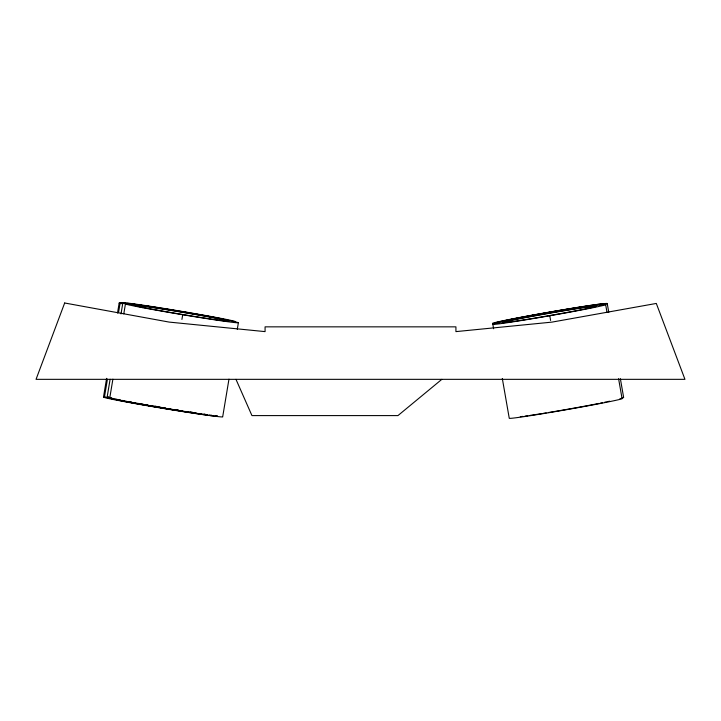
<?xml version="1.0" encoding="UTF-8"?>
<svg xmlns="http://www.w3.org/2000/svg" width="721" height="721" viewBox="0 0 721 721"><rect width="100%" height="100%" fill="white"/><g stroke="black" fill="none" stroke-linecap="round" stroke-linejoin="round"><path stroke-width="1.08" d="M103.473 397.181L106.618 378.363M117.505 313.04L119.172 303.081M107.438 379.147L104.482 396.865A57.256 1.28 9.5 0 0 160.702 407.518M118.514 312.725L120.173 302.757M107.159 396.965L110.115 379.255M121.002 313.932L122.849 302.865M109.754 398.001L112.891 379.183M123.787 313.86L125.445 303.901M181.926 319.43L182.71 314.726M228.972 379.147L222.69 416.792A57.256 1.28 9.5 0 1 159.638 407.59A57.256 1.28 9.5 0 1 111.467 397.947M237.281 329.335L238.39 322.693M441.847 379.336L397.947 415.593L251.944 415.593L235.974 379.336M607.235 303.514L608.776 312.364M620.366 378.696L623.647 397.487A57.256 1.37 -9.9 0 1 621.862 398.163M605.487 303.676L607.028 312.517M618.582 378.678L622.061 398.578M549.781 315.753L550.61 320.457M492.686 323.396L493.615 328.74M502.312 378.489L509.26 418.288A57.256 1.37 -9.9 0 0 573.555 408.437A57.256 1.37 -9.9 0 0 619.997 398.578M211.758 415.26A47.712 1.063 9.5 0 1 209.342 415.017M206.242 414.638A47.712 1.063 9.5 0 1 179.772 410.691M178.7 410.519A47.712 1.063 9.5 0 1 166.533 408.528M165.424 408.347A47.712 1.063 9.5 0 1 133.169 402.66M131.943 402.426A47.712 1.063 9.5 0 1 129.627 401.976M127.509 401.561A47.712 1.063 9.5 0 1 125.625 401.173M124.436 400.93A47.712 1.063 9.5 0 1 122.399 400.488M129.609 304.586A57.256 1.28 9.5 0 1 172.382 309.814A57.256 1.28 9.5 0 1 234.073 321.71M134.98 305.235A47.712 1.063 9.5 0 1 133.295 304.812M132.754 304.659A47.712 1.063 9.5 0 1 178.664 311.066A47.712 1.063 9.5 0 1 226.07 320.178M192.552 412.304A57.256 1.28 9.5 0 1 190.587 411.997M157.043 406.554A57.256 1.28 9.5 0 1 154.943 406.202M152.852 405.842A57.256 1.28 9.5 0 1 150.797 405.49M120.885 400.092A57.256 1.28 9.5 0 1 118.803 399.677M113.909 398.695A57.256 1.28 9.5 0 1 108.88 396.92M121.299 303.766A57.256 1.28 9.5 0 1 120.885 303.027M205.485 414.44A47.712 1.063 9.5 0 1 203.998 414.305M200.862 413.935A47.712 1.063 9.5 0 1 198.005 413.557M195.815 413.259A47.712 1.063 9.5 0 1 193.444 412.926M190.443 412.484A47.712 1.063 9.5 0 1 188.298 412.169M186.054 411.826A47.712 1.063 9.5 0 1 178.763 410.709M176.672 410.375A47.712 1.063 9.5 0 1 173.491 409.87M172.427 409.699A47.712 1.063 9.5 0 1 160.26 407.707M159.152 407.527A47.712 1.063 9.5 0 1 148.066 405.644M146.994 405.463A47.712 1.063 9.5 0 1 127.869 402.021M126.887 401.84A47.712 1.063 9.5 0 1 120.254 400.543M118.163 400.11A47.712 1.063 9.5 0 1 116.117 399.668M216.417 415.972A57.256 1.28 9.5 0 1 153.366 406.77A57.256 1.28 9.5 0 1 105.194 397.136M122.309 303.451A57.256 1.28 9.5 0 1 125.977 303.135M127.347 303.307A57.256 1.28 9.5 0 1 136.152 304.496M139.054 304.92A57.256 1.28 9.5 0 1 141.109 305.217M143.254 305.542A57.256 1.28 9.5 0 1 146.588 306.046M147.724 306.218A57.256 1.28 9.5 0 1 150.689 306.677M152.735 306.993A57.256 1.28 9.5 0 1 160.179 308.164M162.27 308.507A57.256 1.28 9.5 0 1 169.543 309.679M171.652 310.03A57.256 1.28 9.5 0 1 173.761 310.372M175.852 310.724A57.256 1.28 9.5 0 1 177.952 311.075M180.061 311.427A57.256 1.28 9.5 0 1 182.179 311.787M184.288 312.139A57.256 1.28 9.5 0 1 186.379 312.499M188.451 312.851A57.256 1.28 9.5 0 1 190.497 313.202M192.678 313.581A57.256 1.28 9.5 0 1 194.841 313.959M196.995 314.338A57.256 1.28 9.5 0 1 199.104 314.707M201.186 315.077A57.256 1.28 9.5 0 1 203.205 315.438M205.35 315.816A57.256 1.28 9.5 0 1 210.938 316.834M213.037 317.231A57.256 1.28 9.5 0 1 215.047 317.6M217.165 318.006A57.256 1.28 9.5 0 1 222.456 319.033M142.902 305.776A47.712 1.063 9.5 0 1 145.128 306.101M152.546 307.209A47.712 1.063 9.5 0 1 154.709 307.543M170.859 310.111A47.712 1.063 9.5 0 1 172.896 310.454M178.727 410.222A47.712 1.063 9.5 0 1 176.627 409.889M170.174 408.852A47.712 1.063 9.5 0 1 167.966 408.501M165.731 408.131A47.712 1.063 9.5 0 1 163.487 407.762M161.261 407.392A47.712 1.063 9.5 0 1 159.035 407.023M156.799 406.644A47.712 1.063 9.5 0 1 154.564 406.265M152.338 405.887A47.712 1.063 9.5 0 1 150.148 405.508M148.003 405.139A47.712 1.063 9.5 0 1 145.867 404.769M143.758 404.4A47.712 1.063 9.5 0 1 141.676 404.03M139.649 403.67A47.712 1.063 9.5 0 1 137.693 403.318M132.006 402.282A47.712 1.063 9.5 0 1 129.888 401.894M124.354 400.84A47.712 1.063 9.5 0 1 122.237 400.416M117.126 399.344A47.712 1.063 9.5 0 1 115.576 398.983M207.324 414.728A57.256 1.28 9.5 0 1 203.926 414.26M201.447 413.908A57.256 1.28 9.5 0 1 198.545 413.493M196.491 413.187A57.256 1.28 9.5 0 1 194.346 412.872M192.137 412.538A57.256 1.28 9.5 0 1 189.875 412.196M186.91 411.736A57.256 1.28 9.5 0 1 184.864 411.421M182.774 411.096A57.256 1.28 9.5 0 1 161.747 407.689M217.427 415.656A57.256 1.28 9.5 0 1 215.705 415.702M517.281 318.412A47.712 1.145 -9.9 0 1 519.517 317.97M524.852 316.943A47.712 1.145 -9.9 0 1 526.943 316.546M529.106 316.14A47.712 1.145 -9.9 0 1 531.323 315.726M532.431 315.519A47.712 1.145 -9.9 0 1 534.504 315.14M536.622 314.744A47.712 1.145 -9.9 0 1 538.785 314.356M540.966 313.959A47.712 1.145 -9.9 0 1 543.156 313.572M545.265 313.193A47.712 1.145 -9.9 0 1 547.302 312.833M549.357 312.472A47.712 1.145 -9.9 0 1 551.421 312.112M553.476 311.751A47.712 1.145 -9.9 0 1 555.512 311.4M557.621 311.039A47.712 1.145 -9.9 0 1 559.829 310.661M562.019 310.291A47.712 1.145 -9.9 0 1 564.192 309.931M566.327 309.57A47.712 1.145 -9.9 0 1 568.409 309.228M570.653 308.858A47.712 1.145 -9.9 0 1 572.862 308.507M575.016 308.155A47.712 1.145 -9.9 0 1 577.097 307.831M579.089 307.516A47.712 1.145 -9.9 0 1 581.477 307.146M583.749 306.804A47.712 1.145 -9.9 0 1 586.894 306.335M589.075 306.028A47.712 1.145 -9.9 0 1 591.319 305.722M594.086 305.371A47.712 1.145 -9.9 0 1 596.627 305.118M496.219 322.557A57.256 1.37 -9.9 0 1 534.64 314.87M535.721 314.671A57.256 1.37 -9.9 0 1 605.451 304.19M505.836 321.539A47.712 1.145 -9.9 0 1 546.59 312.815A47.712 1.145 -9.9 0 1 594.041 306.028M592.68 306.362A47.712 1.145 -9.9 0 1 590.986 306.749M499.311 322.873A57.256 1.37 -9.9 0 1 548.546 312.238A57.256 1.37 -9.9 0 1 599.358 305.389M609.578 401.182A47.712 1.145 -9.9 0 1 607.578 401.642M606.415 401.894A47.712 1.145 -9.9 0 1 604.558 402.291M602.468 402.733A47.712 1.145 -9.9 0 1 600.169 403.192M598.962 403.436A47.712 1.145 -9.9 0 1 548.284 412.547M546.212 412.881A47.712 1.145 -9.9 0 1 543.21 413.367M542.246 413.53A47.712 1.145 -9.9 0 1 530.106 415.395M527.898 415.711A47.712 1.145 -9.9 0 1 525.005 416.107M522.761 416.396A47.712 1.145 -9.9 0 1 520.283 416.657M64.674 302.991L36.05 379.336L684.95 379.336L656.308 303.442L551.962 322.116L455.924 331.615L455.924 326.847L265.076 326.847L265.076 331.615L169.147 322.089L64.674 302.991M142.551 307.66A57.256 1.28 9.5 0 0 236.668 322.738A57.256 1.28 9.5 0 0 166.533 309.48A57.256 1.28 9.5 0 0 142.551 307.66M153.798 309.471A47.712 1.063 9.5 0 0 228.656 321.215A47.712 1.063 9.5 0 0 163.297 309.192A47.712 1.063 9.5 0 0 153.798 309.471M509.747 322.341A57.256 1.37 -9.9 0 0 603.865 305.271A57.256 1.37 -9.9 0 0 534.126 315.753A57.256 1.37 -9.9 0 0 509.747 322.341M520.995 320.313A47.712 1.145 -9.9 0 0 595.907 306.452A47.712 1.145 -9.9 0 0 530.845 316.6A47.712 1.145 -9.9 0 0 520.995 320.313"/></g></svg>
